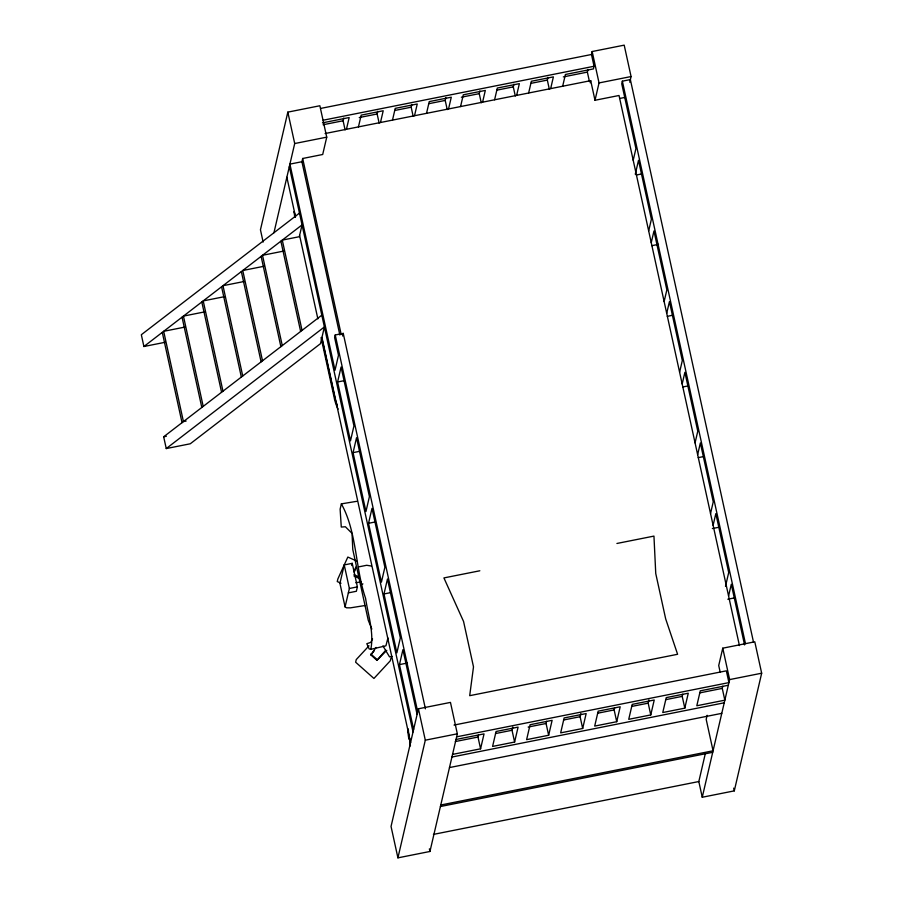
<?xml version="1.0" encoding="UTF-8"?>
<svg xmlns="http://www.w3.org/2000/svg" width="903" height="903" viewBox="0 0 903 903"><rect width="100%" height="100%" fill="white"/><g stroke="black" fill="none" stroke-linecap="round" stroke-linejoin="round"><path stroke-width="1.35" d="M386.789 650.352L376.935 660.307L370.84 654.901L376.077 647.428M376.935 660.307L385.671 650.329M339.855 335.024L301.918 161.727L302.674 158.488L322.698 154.492L326.739 137.154L319.865 105.753L287.831 112.13L260.448 229.791L263.134 242.083M273.936 232.76L294.705 143.532L287.831 112.13M345.104 129.919L343.106 120.765L343.738 118.033M346.436 129.287L349.168 117.548L322.473 122.864M358.446 126.894L361.177 115.155L383.211 110.764L380.468 122.515M379.147 123.147L377.138 113.981L377.77 111.261M425.426 708.844L343.242 333.388L335.239 334.979L334.629 337.62L338.49 355.274L335.013 370.207L289.908 164.12L301.918 161.727M392.489 120.122L395.221 108.371L417.242 103.992L414.511 115.731M342.632 336.018L343.242 333.388M337.598 381.98L341.063 367.058L353.953 425.934L350.477 440.867L337.598 381.98L344.269 380.648M338.117 409.07A40.928 39.924 13.1 0 1 334.539 399.205L334.889 397.681L321.705 337.462M413.179 116.363L411.181 107.209L411.813 104.477M426.521 113.338L429.252 101.599L451.286 97.208L448.543 108.958M353.062 452.64L356.538 437.707L369.417 496.594L365.952 511.516L353.062 452.64L359.733 451.308M356.674 501.334L341.357 503.874L340.126 509.145L341.278 527.059L345.386 526.754L352.035 533.368M447.222 109.59L445.213 100.425L445.845 97.705M348.355 592.876L356.358 591.273L357.385 586.882L352.226 563.337L344.224 564.928L339.923 583.372L345.081 606.918L346.571 607.809L350.387 607.854L365.072 605.518M351.719 565.526L352.226 563.337M460.564 106.565L463.295 94.815L485.317 90.435L482.586 102.174M345.081 606.918L349.371 588.485L344.224 564.928M368.526 523.3L372.002 508.366L384.881 567.253L381.416 582.175L368.526 523.3L375.196 521.968M481.254 102.807L479.256 93.652L479.888 90.921M494.596 99.781L497.327 88.042L519.36 83.652L516.629 95.402M372.544 638.918L370.704 642.417L366.81 643.692L369.135 648.918L370.817 649.325C374.158 632.382 368.052 614.966 365.568 598.271C355.161 568.111 357.012 531.901 341.357 503.874M383.989 593.948L387.466 579.026L400.356 637.902L396.88 652.835L383.989 593.948L390.66 592.628M515.297 96.034L513.288 86.869L513.92 84.148M390.943 658.106L390.333 660.748L373.932 678.458L355.635 662.215L356.245 659.585L369.011 645.803M528.639 93.009L531.37 81.259L553.392 76.879L550.661 88.618M413.63 729.376L399.453 664.608L402.93 649.686L417.107 714.454M549.329 89.25L547.331 80.096L547.963 77.365M410.425 745.901L409.296 737.616A40.928 39.924 13.1 0 1 408.393 729.827M562.671 86.225L565.402 74.486L593.44 68.899L594.05 66.269L591.476 54.496L592.165 51.527L624.199 45.15L631.073 76.552L629.752 82.218M418.428 708.787L391.044 826.448L397.918 857.85L429.952 851.473L457.336 733.812L450.462 702.41L418.428 708.787L425.302 740.189L397.918 857.85M589.377 81.281L587.368 72.116L588.011 69.396M590.201 82.805L590.709 80.649L325.08 133.542M739.433 645.577L619.029 95.492L594.998 100.267L599.039 82.929L592.165 51.527M753.486 642.078L630.362 79.577L622.359 81.18L621.749 83.81L635.926 148.577L633.206 160.26M452.538 754.4L480.577 748.813L477.992 737.04L478.5 734.873M480.577 748.813L484.042 733.891L456.015 739.478M635.283 174.2L638.5 160.35L651.39 219.237L648.67 230.908M514.608 742.04L518.085 727.118L496.063 731.498L492.586 746.431L514.608 742.04L512.035 730.267L512.791 727.017M651.244 242.693L653.964 231.01L666.854 289.886L664.134 301.568M548.652 735.256L552.117 720.334L530.095 724.725L526.618 739.647L548.652 735.256L546.067 723.484L546.575 721.316M666.707 313.341L669.428 301.67L682.318 360.545L679.598 372.228M582.683 728.484L586.16 713.562L564.138 717.941L560.661 732.875L582.683 728.484L580.11 716.711L580.866 713.46M682.183 384.001L684.892 372.318L697.782 431.205L695.062 442.876M616.726 721.7L620.192 706.778L598.17 711.169L594.693 726.091L616.726 721.7L614.142 709.927L614.65 707.76M697.647 454.66L700.356 442.978L713.246 501.865L710.537 513.536M650.758 714.928L654.235 700.006L632.213 704.385L628.736 719.319L650.758 714.928L648.185 703.155L648.941 699.904M713.11 525.309L715.831 513.638L728.71 572.513L725.493 586.363M684.801 708.155L688.267 693.222L666.245 697.613L662.768 712.535L684.801 708.155L682.216 696.371L682.724 694.204M728.574 595.969L731.295 584.297L744.569 644.923M707.139 715.289L706.191 719.386L713.065 750.788L440.766 805.013M705.469 752.944L698.82 781.546L702.252 797.247L734.286 790.87L761.669 673.209L754.795 641.807L722.761 648.185L718.72 665.522L720.154 672.069M728.315 685.253L700.288 690.829L696.811 705.762L724.838 700.175L722.265 688.402L722.772 686.235M702.252 797.247L729.635 679.587L722.761 648.185M387.929 637.947L385.92 645.814L370.817 649.325M353.773 571.723L355.985 566.87L356.03 568.1M354.371 571.746L355.477 569.308M370.84 654.901L374.373 650.555M299.469 213.119L141.331 334.731L143.904 346.515L165.272 342.26M143.904 346.515L302.053 224.892L299.299 236.71L282.278 240.096L302.042 330.385M166.254 448.565L324.391 326.954L320.509 343.637L190.273 443.779L166.254 448.565L163.669 436.792L321.807 315.181M360.523 584.93L362.904 583.891M320.554 108.439L591.476 54.496M323.127 120.223L594.05 66.269M323.082 124.749L343.106 120.765M359.247 117.548L377.138 113.981M394.656 110.493L411.181 107.209M428.699 103.721L445.213 100.425M461.354 97.208L479.256 93.652M496.774 90.165L513.288 86.869M530.806 83.381L547.331 80.096M563.348 76.902L587.368 72.116M294.705 143.532L326.739 137.154M599.039 82.929L631.073 76.552M619.605 98.472L624.944 97.411M636.355 175.013L641.694 173.952M283.869 251.045L262.513 255.301L282.278 345.578M264.105 266.25L242.749 270.505L262.513 360.782M244.341 281.454L222.985 285.698L242.738 375.987M224.565 296.647L203.209 300.902L222.973 391.191M204.8 311.851L183.444 316.106L203.209 406.395M185.036 327.055L163.68 331.311L183.433 421.588L186.108 421.058M651.831 245.672L658.501 244.341M667.294 316.332L672.633 315.26M163.669 436.792L166.344 436.262M682.758 386.981L688.097 385.92M698.222 457.64L703.561 456.579M358.694 566.87L366.697 565.278L371.336 566.023M355.827 582.785L361.279 581.701M349.371 588.485L357.385 586.882M479.832 570.775L443.915 577.92L463.566 621.478L473.499 666.865L469.695 695.682L677.6 654.28L665.68 618.894L655.747 573.507L653.953 536.1L616.918 543.471M712.354 528.56L719.025 527.239M399.453 664.608L407.467 663.016M727.818 599.22L734.489 597.888M454.051 725.064L726.351 670.839L728.924 682.612L456.625 736.837M425.302 740.189L457.336 733.812M729.635 679.587L761.669 673.209M455.304 741.566L477.992 737.04M495.51 733.552L512.035 730.267M528.176 727.05L546.067 723.484M563.585 719.996L580.11 716.711M597.628 713.223L614.142 709.927M631.66 706.439L648.185 703.155M665.703 699.667L682.216 696.371M699.577 692.917L722.265 688.402M451.929 757.03L724.229 702.805M449.48 767.573L721.779 713.347M440.416 806.526L712.715 752.301M433.429 834.395L698.82 781.546M392.241 656.425L389.52 656.865L382.94 645.882M353.965 574.714L359.123 576.938M356.561 560.944L347.824 557.061L337.869 578.925L337.259 581.566L341.007 583.225M353.987 575.99L360.32 578.992M370.873 654.043L376.969 659.45M371.833 629.098L368.255 620.259L352.791 549.6L352.102 534.711M622.359 81.18L745.483 643.681M590.709 80.649L594.998 100.267M733.688 788.138L734.286 790.87M302.674 158.488L341.21 334.528M335.239 334.979L417.717 711.812M289.31 166.694L413.032 731.949M286.861 177.236L295.529 216.833M299.593 235.435L317.867 318.872M321.942 337.496L410.583 742.48M295.349 217.025L294.152 211.55L294.694 217.171M409.296 737.616L410.481 743.022M321.062 337.609L334.539 399.205M429.376 848.854L429.952 851.473M280.878 241.18L300.643 331.457M261.114 256.373L280.878 346.662M241.349 271.577L261.102 361.866M221.574 286.782L241.338 377.059M201.809 301.986L221.574 392.263M182.045 317.179L201.809 407.467M162.28 332.383L182.034 422.672M337.338 405.176A40.928 39.924 13.1 0 1 334.889 397.681M408.946 739.139A40.928 39.924 13.1 0 1 408.088 728.732"/></g></svg>
